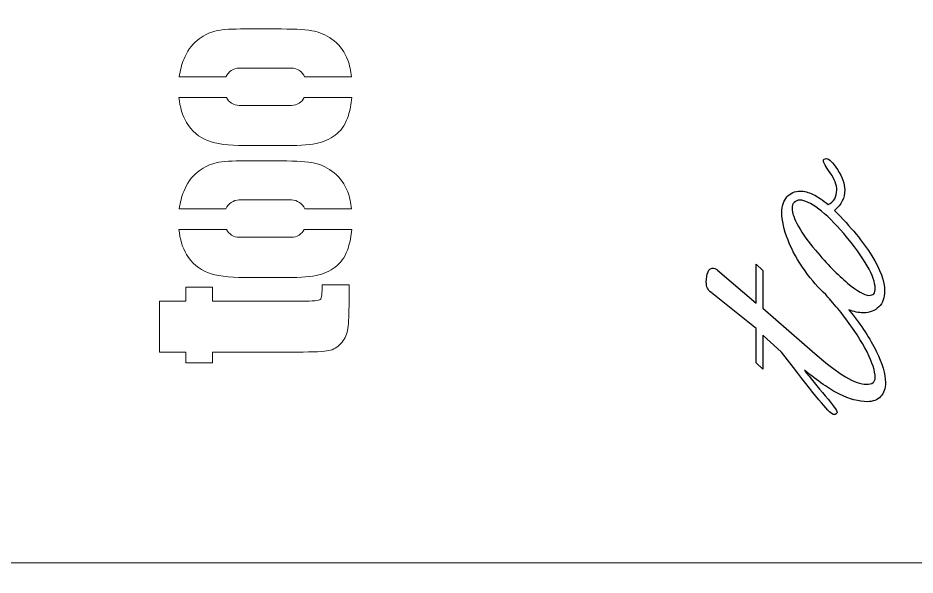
# Model space of a CAD drawing. Header units: millimetres. Extents: x -424 to 424, y -273 to 270.
# Drawn here: x 197.6 to 293.9, y -152.6 to -92.8 of the extents above; entities that cross this region are included whole.
import ezdxf

# ---------------------------------------------------------------- set-up
doc = ezdxf.new("R2010")
doc.units = ezdxf.units.MM
doc.header["$MEASUREMENT"] = 0
doc.layers.add('Camada 1', color=7, linetype='Continuous')

msp = doc.modelspace()

# ---------------------------------------------------------------- linework, layer by layer
at = {"layer": 'Camada 1', "color": 250, "lineweight": 20}
for points, knots in [([(346.7743, -273), (346.7743, -273), (383.8854, -273), (383.8854, -273), (383.8854, -273), (383.8854, -273), (383.8854, -270), (383.8854, -270), (383.8854, -270), (383.8854, -270), (423.9996, -270), (423.9996, -270), (423.9996, -270), (423.9996, -270), (423.9996, -255), (423.9996, -255), (423.9996, -255), (423.9996, -255), (420.9998, -255), (420.9998, -255), (420.9998, -255), (420.9998, -255), (420.9998, -211), (420.9998, -211), (420.9998, -211), (420.9998, -211), (423.9996, -211), (423.9996, -211), (423.9996, -211), (423.9996, -211), (423.9996, -196), (423.9996, -196), (423.9996, -196), (423.9996, -185.5718), (423.9996, -174.9282), (423.9996, -164.5), (423.9996, -164.5), (423.9996, -43.1748), (424, -14.0972), (424, 115.5001), (424, 115.5001), (424, 115.5001), (84, 115.5001), (84, 115.5001), (84, 115.5001), (84, -14.2483), (84, -42.8613), (84, -164.5), (84, -164.5), (84, -174.9282), (84, -185.5718), (84, -196), (84, -196), (84, -196), (84, -211), (84, -211), (84, -211), (84, -211), (86.9998, -211), (86.9998, -211), (86.9998, -211), (86.9998, -211), (86.9998, -255), (86.9998, -255), (86.9998, -255), (86.9998, -255), (84, -255), (84, -255), (84, -255), (84, -255), (84, -270), (84, -270), (84, -270), (84, -270), (124.1143, -270), (124.1143, -270), (124.1143, -270), (124.1143, -270), (124.1143, -273), (124.1143, -273), (124.1143, -273), (124.1143, -273), (161.2254, -273), (161.2254, -273), (161.2254, -273), (161.2254, -273), (161.2254, -270), (161.2254, -270), (161.2254, -270), (161.2254, -270), (198.3343, -270), (198.3343, -270), (198.3343, -270), (198.3343, -270), (198.3343, -273), (198.3343, -273), (198.3343, -273), (198.3343, -273), (235.4454, -273), (235.4454, -273), (235.4454, -273), (235.4454, -273), (235.4454, -270), (235.4454, -270), (235.4454, -270), (235.4454, -270), (272.5543, -270), (272.5543, -270), (272.5543, -270), (272.5543, -270), (272.5543, -273), (272.5543, -273), (272.5543, -273), (272.5543, -273), (309.6654, -273), (309.6654, -273), (309.6654, -273), (309.6654, -273), (309.6654, -270), (309.6654, -270), (309.6654, -270), (309.6654, -270), (346.7743, -270), (346.7743, -270), (346.7743, -270), (346.7743, -270), (346.7743, -273), (346.7743, -273)], [0, 0, 0, 0, 0.030303, 0.030303, 0.030303, 0.030303, 0.0606061, 0.0606061, 0.0606061, 0.0606061, 0.0909091, 0.0909091, 0.0909091, 0.0909091, 0.1212121, 0.1212121, 0.1212121, 0.1212121, 0.1515152, 0.1515152, 0.1515152, 0.1515152, 0.1818182, 0.1818182, 0.1818182, 0.1818182, 0.2121212, 0.2121212, 0.2121212, 0.2121212, 0.2424242, 0.2424242, 0.2424242, 0.2424242, 0.2727273, 0.2727273, 0.2727273, 0.2727273, 0.3030303, 0.3030303, 0.3030303, 0.3030303, 0.3333333, 0.3333333, 0.3333333, 0.3333333, 0.3636364, 0.3636364, 0.3636364, 0.3636364, 0.3939394, 0.3939394, 0.3939394, 0.3939394, 0.4242424, 0.4242424, 0.4242424, 0.4242424, 0.4545455, 0.4545455, 0.4545455, 0.4545455, 0.4848485, 0.4848485, 0.4848485, 0.4848485, 0.5151515, 0.5151515, 0.5151515, 0.5151515, 0.5454545, 0.5454545, 0.5454545, 0.5454545, 0.5757576, 0.5757576, 0.5757576, 0.5757576, 0.6060606, 0.6060606, 0.6060606, 0.6060606, 0.6363636, 0.6363636, 0.6363636, 0.6363636, 0.6666667, 0.6666667, 0.6666667, 0.6666667, 0.6969697, 0.6969697, 0.6969697, 0.6969697, 0.7272727, 0.7272727, 0.7272727, 0.7272727, 0.7575758, 0.7575758, 0.7575758, 0.7575758, 0.7878788, 0.7878788, 0.7878788, 0.7878788, 0.8181818, 0.8181818, 0.8181818, 0.8181818, 0.8484848, 0.8484848, 0.8484848, 0.8484848, 0.8787879, 0.8787879, 0.8787879, 0.8787879, 0.9090909, 0.9090909, 0.9090909, 0.9090909, 0.9393939, 0.9393939, 0.9393939, 0.9393939, 1, 1, 1, 1]), ([(221.47, -94.0211), (220.1956, -94.0211), (219.249, -94.1089), (218.6257, -94.2843), (218.6257, -94.2843), (218.0023, -94.4598), (217.3974, -94.7876), (216.8109, -95.2632), (216.8109, -95.2632), (216.2245, -95.7435), (215.7489, -96.4222), (215.3841, -97.2995), (215.3841, -97.2995), (215.1544, -97.8548), (214.9962, -98.4778), (214.9104, -99.1685), (214.9104, -99.1685), (214.9104, -99.1685), (219.921, -99.1685), (219.921, -99.1685), (219.921, -99.1685), (220.1522, -98.6091), (220.7045, -98.2127), (221.3451, -98.2127), (221.3451, -98.2127), (221.3451, -98.2127), (226.9381, -98.2127), (226.9381, -98.2127), (226.9381, -98.2127), (227.5787, -98.2127), (228.131, -98.6091), (228.3622, -99.1685), (228.3622, -99.1685), (228.3622, -99.1685), (233.3982, -99.1685), (233.3982, -99.1685), (233.3982, -99.1685), (233.3281, -98.5108), (233.1903, -97.9067), (232.9862, -97.355), (232.9862, -97.355), (232.6721, -96.5192), (232.192, -95.8357), (231.5362, -95.3048), (231.5362, -95.3048), (230.8805, -94.7737), (230.1786, -94.4274), (229.426, -94.2658), (229.426, -94.2658), (228.6688, -94.1042), (227.4866, -94.0211), (225.8705, -94.0211), (225.8705, -94.0211), (225.8705, -94.0211), (221.47, -94.0211), (221.47, -94.0211)], [0, 0, 0, 0, 0.0666667, 0.0666667, 0.0666667, 0.0666667, 0.1333333, 0.1333333, 0.1333333, 0.1333333, 0.2, 0.2, 0.2, 0.2, 0.2666667, 0.2666667, 0.2666667, 0.2666667, 0.3333333, 0.3333333, 0.3333333, 0.3333333, 0.4, 0.4, 0.4, 0.4, 0.4666667, 0.4666667, 0.4666667, 0.4666667, 0.5333333, 0.5333333, 0.5333333, 0.5333333, 0.6, 0.6, 0.6, 0.6, 0.6666667, 0.6666667, 0.6666667, 0.6666667, 0.7333333, 0.7333333, 0.7333333, 0.7333333, 0.8, 0.8, 0.8, 0.8, 0.8666667, 0.8666667, 0.8666667, 0.8666667, 1, 1, 1, 1]), ([(221.3451, -102.2292), (220.7415, -102.2292), (220.2163, -101.8773), (219.9641, -101.3685), (219.9641, -101.3685), (219.9641, -101.3685), (214.8748, -101.3685), (214.8748, -101.3685), (214.8748, -101.3685), (214.9717, -102.4241), (215.2438, -103.3204), (215.6889, -104.0549), (215.6889, -104.0549), (216.2568, -104.9923), (217.0094, -105.6433), (217.9468, -106.0036), (217.9468, -106.0036), (218.8888, -106.3637), (220.191, -106.5438), (221.8625, -106.5438), (221.8625, -106.5438), (221.8625, -106.5438), (226.4661, -106.5438), (226.4661, -106.5438), (226.4661, -106.5438), (227.99, -106.5438), (229.1351, -106.4468), (229.897, -106.2482), (229.897, -106.2482), (230.6589, -106.0497), (231.31, -105.7173), (231.8502, -105.2509), (231.8502, -105.2509), (232.3859, -104.7891), (232.7876, -104.1381), (233.0553, -103.2977), (233.0553, -103.2977), (233.2313, -102.7388), (233.3494, -102.0953), (233.4084, -101.3685), (233.4084, -101.3685), (233.4084, -101.3685), (228.3191, -101.3685), (228.3191, -101.3685), (228.3191, -101.3685), (228.067, -101.8773), (227.5417, -102.2292), (226.9381, -102.2292), (226.9381, -102.2292), (226.9381, -102.2292), (221.3451, -102.2292), (221.3451, -102.2292)], [0, 0, 0, 0, 0.0714286, 0.0714286, 0.0714286, 0.0714286, 0.1428571, 0.1428571, 0.1428571, 0.1428571, 0.2142857, 0.2142857, 0.2142857, 0.2142857, 0.2857143, 0.2857143, 0.2857143, 0.2857143, 0.3571429, 0.3571429, 0.3571429, 0.3571429, 0.4285714, 0.4285714, 0.4285714, 0.4285714, 0.5, 0.5, 0.5, 0.5, 0.5714286, 0.5714286, 0.5714286, 0.5714286, 0.6428571, 0.6428571, 0.6428571, 0.6428571, 0.7142857, 0.7142857, 0.7142857, 0.7142857, 0.7857143, 0.7857143, 0.7857143, 0.7857143, 0.8571429, 0.8571429, 0.8571429, 0.8571429, 1, 1, 1, 1]), ([(221.47, -108.183), (220.1956, -108.183), (219.249, -108.2708), (218.6257, -108.4463), (218.6257, -108.4463), (218.0023, -108.6217), (217.3974, -108.9495), (216.8109, -109.4251), (216.8109, -109.4251), (216.2245, -109.9054), (215.7489, -110.5841), (215.3841, -111.4615), (215.3841, -111.4615), (215.1544, -112.0167), (214.9962, -112.6398), (214.9104, -113.3305), (214.9104, -113.3305), (214.9104, -113.3305), (219.9198, -113.3305), (219.9198, -113.3305), (219.9198, -113.3305), (220.1505, -112.7696), (220.7036, -112.3719), (221.3451, -112.3719), (221.3451, -112.3719), (221.3451, -112.3719), (226.9381, -112.3719), (226.9381, -112.3719), (226.9381, -112.3719), (227.5797, -112.3719), (228.1327, -112.7696), (228.3634, -113.3305), (228.3634, -113.3305), (228.3634, -113.3305), (233.3982, -113.3305), (233.3982, -113.3305), (233.3982, -113.3305), (233.3281, -112.6728), (233.1903, -112.0687), (232.9862, -111.5169), (232.9862, -111.5169), (232.6721, -110.6811), (232.192, -109.9977), (231.5362, -109.4667), (231.5362, -109.4667), (230.8805, -108.9356), (230.1786, -108.5894), (229.426, -108.4278), (229.426, -108.4278), (228.6688, -108.2662), (227.4866, -108.183), (225.8705, -108.183), (225.8705, -108.183), (225.8705, -108.183), (221.47, -108.183), (221.47, -108.183)], [0, 0, 0, 0, 0.0666667, 0.0666667, 0.0666667, 0.0666667, 0.1333333, 0.1333333, 0.1333333, 0.1333333, 0.2, 0.2, 0.2, 0.2, 0.2666667, 0.2666667, 0.2666667, 0.2666667, 0.3333333, 0.3333333, 0.3333333, 0.3333333, 0.4, 0.4, 0.4, 0.4, 0.4666667, 0.4666667, 0.4666667, 0.4666667, 0.5333333, 0.5333333, 0.5333333, 0.5333333, 0.6, 0.6, 0.6, 0.6, 0.6666667, 0.6666667, 0.6666667, 0.6666667, 0.7333333, 0.7333333, 0.7333333, 0.7333333, 0.8, 0.8, 0.8, 0.8, 0.8666667, 0.8666667, 0.8666667, 0.8666667, 1, 1, 1, 1]), ([(221.3451, -116.3884), (220.7426, -116.3884), (220.2182, -116.0377), (219.9656, -115.5305), (219.9656, -115.5305), (219.9656, -115.5305), (214.8748, -115.5305), (214.8748, -115.5305), (214.8748, -115.5305), (214.9717, -116.586), (215.2438, -117.4823), (215.6889, -118.2169), (215.6889, -118.2169), (216.2568, -119.1542), (217.0094, -119.8053), (217.9468, -120.1655), (217.9468, -120.1655), (218.8888, -120.5257), (220.191, -120.7058), (221.8625, -120.7058), (221.8625, -120.7058), (221.8625, -120.7058), (226.4661, -120.7058), (226.4661, -120.7058), (226.4661, -120.7058), (227.99, -120.7058), (229.1351, -120.6087), (229.897, -120.4102), (229.897, -120.4102), (230.6589, -120.2116), (231.31, -119.8792), (231.8502, -119.4128), (231.8502, -119.4128), (232.3859, -118.951), (232.7876, -118.3001), (233.0553, -117.4597), (233.0553, -117.4597), (233.2313, -116.9007), (233.3494, -116.2572), (233.4084, -115.5305), (233.4084, -115.5305), (233.4084, -115.5305), (228.3176, -115.5305), (228.3176, -115.5305), (228.3176, -115.5305), (228.065, -116.0377), (227.5406, -116.3884), (226.9381, -116.3884), (226.9381, -116.3884), (226.9381, -116.3884), (221.3451, -116.3884), (221.3451, -116.3884)], [0, 0, 0, 0, 0.0714286, 0.0714286, 0.0714286, 0.0714286, 0.1428571, 0.1428571, 0.1428571, 0.1428571, 0.2142857, 0.2142857, 0.2142857, 0.2142857, 0.2857143, 0.2857143, 0.2857143, 0.2857143, 0.3571429, 0.3571429, 0.3571429, 0.3571429, 0.4285714, 0.4285714, 0.4285714, 0.4285714, 0.5, 0.5, 0.5, 0.5, 0.5714286, 0.5714286, 0.5714286, 0.5714286, 0.6428571, 0.6428571, 0.6428571, 0.6428571, 0.7142857, 0.7142857, 0.7142857, 0.7142857, 0.7857143, 0.7857143, 0.7857143, 0.7857143, 0.8571429, 0.8571429, 0.8571429, 0.8571429, 1, 1, 1, 1]), ([(228.0639, -123.2454), (228.0639, -123.2454), (218.464, -123.2454), (218.464, -123.2454), (218.464, -123.2454), (218.464, -123.2454), (218.464, -121.7216), (218.464, -121.7216), (218.464, -121.7216), (218.464, -121.7216), (215.6103, -121.7216), (215.6103, -121.7216), (215.6103, -121.7216), (215.6103, -121.7216), (215.6103, -123.2454), (215.6103, -123.2454), (215.6103, -123.2454), (215.6103, -123.2454), (212.7844, -123.2454), (212.7844, -123.2454), (212.7844, -123.2454), (212.7844, -123.2454), (212.7844, -128.7033), (212.7844, -128.7033), (212.7844, -128.7033), (212.7844, -128.7033), (215.6103, -128.7033), (215.6103, -128.7033), (215.6103, -128.7033), (215.6103, -128.7033), (215.6103, -129.8669), (215.6103, -129.8669), (215.6103, -129.8669), (215.6103, -129.8669), (218.464, -129.8669), (218.464, -129.8669), (218.464, -129.8669), (218.464, -129.8669), (218.464, -128.7033), (218.464, -128.7033), (218.464, -128.7033), (218.464, -128.7033), (227.5698, -128.7033), (227.5698, -128.7033), (227.5698, -128.7033), (229.3521, -128.7033), (230.4834, -128.6525), (230.9637, -128.5556), (230.9637, -128.5556), (231.4485, -128.4539), (231.8733, -128.2001), (232.2473, -127.7937), (232.2473, -127.7937), (232.6213, -127.3873), (232.8614, -126.9164), (232.9631, -126.3853), (232.9631, -126.3853), (233.0692, -125.8497), (233.12, -124.9585), (233.12, -123.7117), (233.12, -123.7117), (233.12, -123.7117), (233.12, -121.5), (233.12, -121.5), (233.12, -121.5), (233.12, -121.5), (230.2387, -121.5), (230.2387, -121.5), (230.2387, -121.5), (230.2387, -122.4143), (230.1694, -122.9314), (230.0355, -123.0561), (230.0355, -123.0561), (229.9016, -123.1808), (229.2413, -123.2454), (228.0639, -123.2454)], [0, 0, 0, 0, 0.05, 0.05, 0.05, 0.05, 0.1, 0.1, 0.1, 0.1, 0.15, 0.15, 0.15, 0.15, 0.2, 0.2, 0.2, 0.2, 0.25, 0.25, 0.25, 0.25, 0.3, 0.3, 0.3, 0.3, 0.35, 0.35, 0.35, 0.35, 0.4, 0.4, 0.4, 0.4, 0.45, 0.45, 0.45, 0.45, 0.5, 0.5, 0.5, 0.5, 0.55, 0.55, 0.55, 0.55, 0.6, 0.6, 0.6, 0.6, 0.65, 0.65, 0.65, 0.65, 0.7, 0.7, 0.7, 0.7, 0.75, 0.75, 0.75, 0.75, 0.8, 0.8, 0.8, 0.8, 0.85, 0.85, 0.85, 0.85, 0.9, 0.9, 0.9, 0.9, 1, 1, 1, 1])]:
    msp.add_open_spline(points, degree=3, knots=knots, dxfattribs=at)
at = {"layer": 'Camada 1', "color": 240, "lineweight": 20}
for points, knots in [([(305.75, 105.3501), (305.75, 105.3501), (406.3515, 105.3501), (406.3515, 105.3501), (406.3515, 105.3501), (406.432, 101.2426), (409.7425, 97.9321), (413.85, 97.8516), (413.85, 97.8516), (413.85, 97.8516), (413.85, -146.8514), (413.85, -146.8514), (413.85, -146.8514), (409.7425, -146.9319), (406.432, -150.2424), (406.3515, -154.3499), (406.3515, -154.3499), (406.3515, -154.3499), (101.6485, -154.3499), (101.6485, -154.3499), (101.6485, -154.3499), (101.568, -150.2424), (98.2575, -146.9319), (94.15, -146.8514), (94.15, -146.8514), (94.15, -146.8514), (94.15, 97.8516), (94.15, 97.8516), (94.15, 97.8516), (98.2575, 97.9321), (101.568, 101.2426), (101.6485, 105.3501), (101.6485, 105.3501), (101.6485, 105.3501), (172.25, 105.3501), (172.25, 105.3501)], [0, 0, 0, 0, 0.1, 0.1, 0.1, 0.1, 0.2, 0.2, 0.2, 0.2, 0.3, 0.3, 0.3, 0.3, 0.4, 0.4, 0.4, 0.4, 0.5, 0.5, 0.5, 0.5, 0.6, 0.6, 0.6, 0.6, 0.7, 0.7, 0.7, 0.7, 0.8, 0.8, 0.8, 0.8, 1, 1, 1, 1]), ([(410.85, 95.3266), (410.85, 95.3266), (410.85, -144.3264), (410.85, -144.3264), (410.85, -144.3264), (407.4936, -145.3656), (404.8657, -147.9935), (403.8265, -151.3499), (403.8265, -151.3499), (403.8265, -151.3499), (104.1735, -151.3499), (104.1735, -151.3499), (104.1735, -151.3499), (103.1343, -147.9935), (100.5064, -145.3656), (97.15, -144.3264), (97.15, -144.3264), (97.15, -144.3264), (97.15, 95.3266), (97.15, 95.3266), (97.15, 95.3266), (100.5064, 96.3658), (103.1343, 98.9937), (104.1735, 102.3501), (104.1735, 102.3501), (104.1735, 102.3501), (403.8265, 102.3501), (403.8265, 102.3501), (403.8265, 102.3501), (404.8657, 98.9937), (407.4936, 96.3658), (410.85, 95.3266)], [0, 0, 0, 0, 0.1111111, 0.1111111, 0.1111111, 0.1111111, 0.2222222, 0.2222222, 0.2222222, 0.2222222, 0.3333333, 0.3333333, 0.3333333, 0.3333333, 0.4444444, 0.4444444, 0.4444444, 0.4444444, 0.5555556, 0.5555556, 0.5555556, 0.5555556, 0.6666667, 0.6666667, 0.6666667, 0.6666667, 0.7777778, 0.7777778, 0.7777778, 0.7777778, 1, 1, 1, 1])]:
    msp.add_open_spline(points, degree=3, knots=knots, dxfattribs=at)
at = {"layer": 'Camada 1', "color": 114}
for points, knots in [([(276.8053, -123.4627), (276.8053, -123.4627), (272.6612, -119.8984), (272.6612, -119.8984), (272.6612, -119.8984), (272.548, -119.8206), (272.456, -119.7639), (272.3712, -119.7357), (272.3712, -119.7357), (272.2863, -119.7074), (272.2015, -119.6933), (272.1025, -119.6933), (272.1025, -119.6933), (271.9186, -119.6933), (271.7701, -119.8347), (271.6428, -120.1106), (271.6428, -120.1106), (271.5226, -120.3863), (271.4589, -120.747), (271.4589, -121.2067), (271.4589, -121.2067), (271.4589, -121.4542), (271.5013, -121.6664), (271.5861, -121.8361), (271.5861, -121.8361), (271.6639, -122.0129), (271.7983, -122.1756), (271.9751, -122.3241), (271.9751, -122.3241), (271.9751, -122.3241), (276.8053, -126.1783), (276.8053, -126.1783), (276.8053, -126.1783), (276.8053, -126.1783), (276.8053, -129.8699), (276.8053, -129.8699), (276.8053, -129.8699), (276.8053, -129.8699), (277.5267, -130.5488), (277.5267, -130.5488), (277.5267, -130.5488), (277.5267, -130.5488), (277.5267, -126.9067), (277.5267, -126.9067), (277.5267, -126.9067), (277.5267, -126.9067), (279.5351, -128.7313), (279.5351, -128.7313), (279.5351, -128.7313), (279.5351, -128.7313), (280.8009, -130.365), (280.8009, -130.365), (280.8009, -130.365), (283.3681, -133.7382), (284.8108, -135.4215), (285.1291, -135.4215), (285.1291, -135.4215), (285.2352, -135.4215), (285.3271, -135.4002), (285.3978, -135.3507), (285.3978, -135.3507), (285.4614, -135.3012), (285.4968, -135.2446), (285.4968, -135.174), (285.4968, -135.174), (285.4968, -135.0042), (285.0725, -134.4243), (284.2238, -133.42), (284.2238, -133.42), (283.3752, -132.4229), (282.6256, -131.4894), (281.982, -130.6337), (281.982, -130.6337), (283.4176, -131.8218), (284.6694, -132.6845), (285.7514, -133.2292), (285.7514, -133.2292), (286.8263, -133.7666), (287.8235, -134.0353), (288.7358, -134.0353), (288.7358, -134.0353), (289.3369, -134.0353), (289.8178, -133.8514), (290.1644, -133.4837), (290.1644, -133.4837), (290.5109, -133.123), (290.6806, -132.6209), (290.6806, -131.9844), (290.6806, -131.9844), (290.6806, -131.058), (290.3553, -129.9336), (289.6976, -128.604), (289.6976, -128.604), (289.0398, -127.2816), (288.0993, -125.846), (286.8688, -124.3184), (286.8688, -124.3184), (286.8688, -124.3184), (286.7524, -124.1708), (286.7524, -124.1708), (286.7524, -124.1708), (287.2893, -124.3823), (287.81, -124.488), (288.3114, -124.488), (288.3114, -124.488), (289.0045, -124.488), (289.5562, -124.2759), (289.9734, -123.8587), (289.9734, -123.8587), (290.3906, -123.4343), (290.5957, -122.8686), (290.5957, -122.1472), (290.5957, -122.1472), (290.5957, -121.1147), (290.1361, -119.8559), (289.2167, -118.3778), (289.2167, -118.3778), (288.2973, -116.8998), (286.9678, -115.2732), (285.2139, -113.4911), (285.2139, -113.4911), (285.5958, -113.1729), (285.8787, -112.8404), (286.0484, -112.4869), (286.0484, -112.4869), (286.2253, -112.1332), (286.3101, -111.7372), (286.3101, -111.2988), (286.3101, -111.2988), (286.3101, -110.6339), (286.0555, -109.9055), (285.5463, -109.1206), (285.5463, -109.1206), (285.03, -108.3285), (284.634, -107.9395), (284.3582, -107.9395), (284.3582, -107.9395), (284.2521, -107.9395), (284.1673, -107.9607), (284.1107, -108.0032), (284.1107, -108.0032), (284.0541, -108.0386), (284.0258, -108.1022), (284.0258, -108.1871), (284.0258, -108.1871), (284.0258, -108.3497), (284.2663, -108.7811), (284.7472, -109.4742), (284.7472, -109.4742), (285.221, -110.1602), (285.4614, -110.7684), (285.4614, -111.2988), (285.4614, -111.2988), (285.4614, -111.6665), (285.3837, -111.9847), (285.2352, -112.2464), (285.2352, -112.2464), (285.0796, -112.508), (284.8462, -112.7202), (284.528, -112.8687), (284.528, -112.8687), (283.948, -112.3879), (283.4035, -112.0272), (282.9084, -111.7796), (282.9084, -111.7796), (282.4064, -111.5392), (281.9608, -111.419), (281.5577, -111.419), (281.5577, -111.419), (280.9636, -111.419), (280.4827, -111.6311), (280.115, -112.0484), (280.115, -112.0484), (279.7473, -112.4727), (279.5634, -113.0244), (279.5634, -113.7174), (279.5634, -113.7174), (279.5634, -114.573), (279.7827, -115.5632), (280.2282, -116.6876), (280.2282, -116.6876), (280.6666, -117.8121), (281.2748, -118.9153), (282.0527, -119.9902), (282.0527, -119.9902), (282.7792, -121.0053), (283.523, -121.8523), (284.2772, -122.5387), (284.2772, -122.5387), (284.4097, -122.7112), (284.5946, -122.9275), (284.832, -123.1868), (284.832, -123.1868), (285.3766, -123.7738), (285.8363, -124.3254), (286.2253, -124.8558), (286.2253, -124.8558), (287.3002, -126.2632), (288.1276, -127.5433), (288.7075, -128.6889), (288.7075, -128.6889), (289.2874, -129.8346), (289.5774, -130.7539), (289.5774, -131.4399), (289.5774, -131.4399), (289.5774, -131.6944), (289.4995, -131.8784), (289.351, -131.9915), (289.351, -131.9915), (289.1955, -132.1118), (288.9621, -132.1683), (288.6438, -132.1683), (288.6438, -132.1683), (288.0498, -132.1683), (287.3002, -131.8996), (286.402, -131.3621), (286.402, -131.3621), (285.4968, -130.8247), (284.3935, -129.9831), (283.0994, -128.8515), (283.0994, -128.8515), (283.0994, -128.8515), (277.5267, -124.0002), (277.5267, -124.0002), (277.5267, -124.0002), (277.5267, -124.0002), (277.5267, -119.9408), (277.5267, -119.9408), (277.5267, -119.9408), (277.5267, -119.9408), (276.8053, -119.2548), (276.8053, -119.2548), (276.8053, -119.2548), (276.8053, -119.2548), (276.8053, -123.4627), (276.8053, -123.4627)], [0, 0, 0, 0, 0.0166667, 0.0166667, 0.0166667, 0.0166667, 0.0333333, 0.0333333, 0.0333333, 0.0333333, 0.05, 0.05, 0.05, 0.05, 0.0666667, 0.0666667, 0.0666667, 0.0666667, 0.0833333, 0.0833333, 0.0833333, 0.0833333, 0.1, 0.1, 0.1, 0.1, 0.1166667, 0.1166667, 0.1166667, 0.1166667, 0.1333333, 0.1333333, 0.1333333, 0.1333333, 0.15, 0.15, 0.15, 0.15, 0.1666667, 0.1666667, 0.1666667, 0.1666667, 0.1833333, 0.1833333, 0.1833333, 0.1833333, 0.2, 0.2, 0.2, 0.2, 0.2166667, 0.2166667, 0.2166667, 0.2166667, 0.2333333, 0.2333333, 0.2333333, 0.2333333, 0.25, 0.25, 0.25, 0.25, 0.2666667, 0.2666667, 0.2666667, 0.2666667, 0.2833333, 0.2833333, 0.2833333, 0.2833333, 0.3, 0.3, 0.3, 0.3, 0.3166667, 0.3166667, 0.3166667, 0.3166667, 0.3333333, 0.3333333, 0.3333333, 0.3333333, 0.35, 0.35, 0.35, 0.35, 0.3666667, 0.3666667, 0.3666667, 0.3666667, 0.3833333, 0.3833333, 0.3833333, 0.3833333, 0.4, 0.4, 0.4, 0.4, 0.4166667, 0.4166667, 0.4166667, 0.4166667, 0.4333333, 0.4333333, 0.4333333, 0.4333333, 0.45, 0.45, 0.45, 0.45, 0.4666667, 0.4666667, 0.4666667, 0.4666667, 0.4833333, 0.4833333, 0.4833333, 0.4833333, 0.5, 0.5, 0.5, 0.5, 0.5166667, 0.5166667, 0.5166667, 0.5166667, 0.5333333, 0.5333333, 0.5333333, 0.5333333, 0.55, 0.55, 0.55, 0.55, 0.5666667, 0.5666667, 0.5666667, 0.5666667, 0.5833333, 0.5833333, 0.5833333, 0.5833333, 0.6, 0.6, 0.6, 0.6, 0.6166667, 0.6166667, 0.6166667, 0.6166667, 0.6333333, 0.6333333, 0.6333333, 0.6333333, 0.65, 0.65, 0.65, 0.65, 0.6666667, 0.6666667, 0.6666667, 0.6666667, 0.6833333, 0.6833333, 0.6833333, 0.6833333, 0.7, 0.7, 0.7, 0.7, 0.7166667, 0.7166667, 0.7166667, 0.7166667, 0.7333333, 0.7333333, 0.7333333, 0.7333333, 0.75, 0.75, 0.75, 0.75, 0.7666667, 0.7666667, 0.7666667, 0.7666667, 0.7833333, 0.7833333, 0.7833333, 0.7833333, 0.8, 0.8, 0.8, 0.8, 0.8166667, 0.8166667, 0.8166667, 0.8166667, 0.8333333, 0.8333333, 0.8333333, 0.8333333, 0.85, 0.85, 0.85, 0.85, 0.8666667, 0.8666667, 0.8666667, 0.8666667, 0.8833333, 0.8833333, 0.8833333, 0.8833333, 0.9, 0.9, 0.9, 0.9, 0.9166667, 0.9166667, 0.9166667, 0.9166667, 0.9333333, 0.9333333, 0.9333333, 0.9333333, 0.95, 0.95, 0.95, 0.95, 0.9666667, 0.9666667, 0.9666667, 0.9666667, 1, 1, 1, 1]), ([(288.8913, -122.6211), (288.4246, -122.6211), (287.6679, -122.1826), (286.6213, -121.3056), (286.6213, -121.3056), (285.5817, -120.4287), (284.429, -119.2548), (283.1772, -117.7767), (283.1772, -117.7767), (282.3992, -116.8785), (281.7911, -116.0228), (281.3385, -115.2096), (281.3385, -115.2096), (280.8929, -114.3963), (280.6666, -113.7528), (280.6666, -113.2859), (280.6666, -113.2859), (280.6666, -113.0102), (280.7444, -112.7909), (280.8929, -112.6354), (280.8929, -112.6354), (281.0486, -112.4727), (281.2536, -112.3949), (281.5153, -112.3949), (281.5153, -112.3949), (282.0103, -112.3949), (282.6822, -112.7132), (283.5166, -113.3496), (283.5166, -113.3496), (284.3512, -113.979), (285.2564, -114.863), (286.2181, -115.9946), (286.2181, -115.9946), (287.3285, -117.31), (288.1629, -118.4626), (288.7288, -119.4528), (288.7288, -119.4528), (289.2945, -120.4499), (289.5774, -121.2491), (289.5774, -121.8572), (289.5774, -121.8572), (289.5774, -122.1189), (289.5279, -122.3099), (289.4218, -122.4372), (289.4218, -122.4372), (289.3157, -122.5574), (289.1389, -122.6211), (288.8913, -122.6211)], [0, 0, 0, 0, 0.0769231, 0.0769231, 0.0769231, 0.0769231, 0.1538462, 0.1538462, 0.1538462, 0.1538462, 0.2307692, 0.2307692, 0.2307692, 0.2307692, 0.3076923, 0.3076923, 0.3076923, 0.3076923, 0.3846154, 0.3846154, 0.3846154, 0.3846154, 0.4615385, 0.4615385, 0.4615385, 0.4615385, 0.5384615, 0.5384615, 0.5384615, 0.5384615, 0.6153846, 0.6153846, 0.6153846, 0.6153846, 0.6923077, 0.6923077, 0.6923077, 0.6923077, 0.7692308, 0.7692308, 0.7692308, 0.7692308, 0.8461538, 0.8461538, 0.8461538, 0.8461538, 1, 1, 1, 1])]:
    msp.add_open_spline(points, degree=3, knots=knots, dxfattribs=at)

doc.saveas('drawing.dxf')
